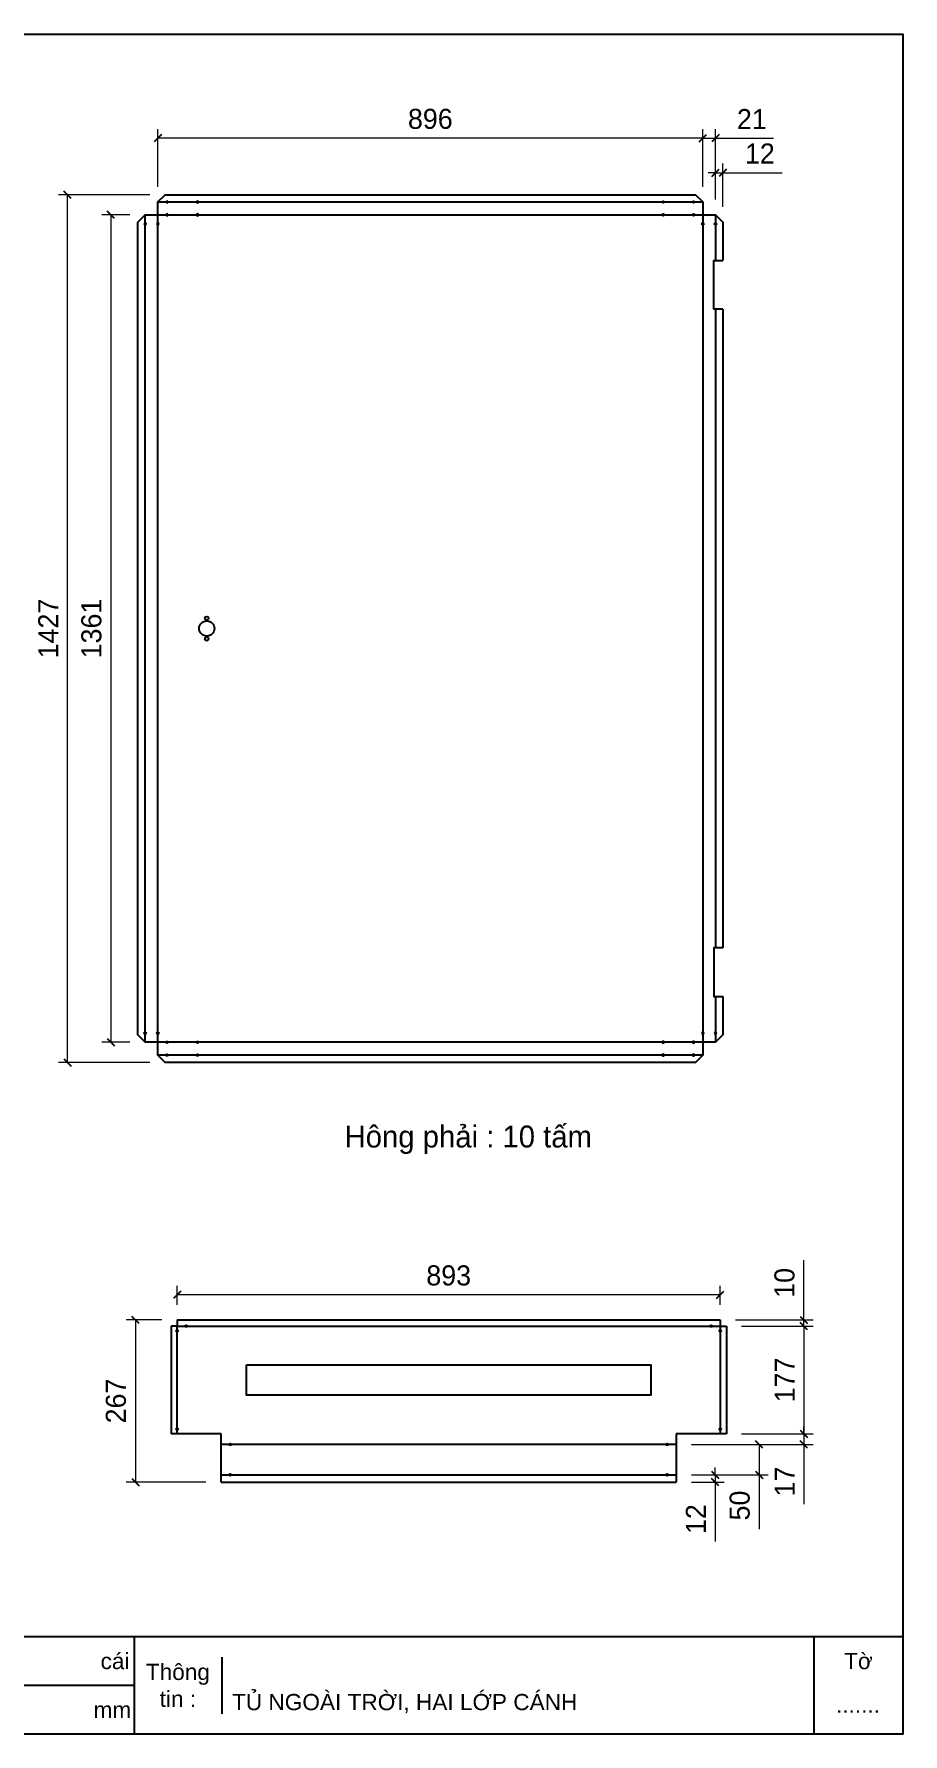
# Model space of a CAD drawing. Header units: millimetres. Extents: x 0 to 3953, y 0 to 2795.
# Drawn here: x 2524 to 3953, y 0 to 2795 of the extents above; entities that cross this region are included whole.
import ezdxf

# ---------------------------------------------------------------- set-up
doc = ezdxf.new("R2010")
doc.units = ezdxf.units.MM
doc.layers.add('CNC', color=7, linetype='Continuous')
doc.styles.add('Arial', font='arial.ttf')
doc.dimstyles.new('Dim-33', dxfattribs={"dimtxt": 33, "dimasz": 12, "dimexe": 15, "dimexo": 25, "dimgap": 15, "dimtad": 1, "dimdec": 0, "dimtxsty": 'Standard', "dimblk": 'OBLIQUE', "dimcen": 10, "dimclrd": 5, "dimclre": 5, "dimclrt": 3, "dimazin": 3, "dimtfac": 1, "dimtdec": 0, "dimtmove": 0, "dimatfit": 3, "dimldrblk": 'OPEN30', "dimlwd": 9, "dimlwe": 9})

# ---------------------------------------------------------------- blocks, each defined once
blk = doc.blocks.new('f3daunguoc')
at = {"layer": 'CNC', "color": 2, "lineweight": -3}
blk.add_circle((0, 0), 1.5, dxfattribs=at)
blk = doc.blocks.new('KHUNG CHUẨN')
at = {"color": 7}
for p, q in [((19889.2, -28535.2), (16919.2, -28535.2)), ((18939.2, -28535.2), (18939.2, -28655.2)), ((19779.2, -28535.2), (19779.2, -28655.2)), ((19047.6, -28560.2), (19047.6, -28630.2)), ((18939.2, -28595.2), (16919.2, -28595.2))]:
    blk.add_line(p, q, dxfattribs=at)
blk.add_lwpolyline([(16919.2, -26555.2), (19889.2, -26555.2), (19889.2, -28655.2), (16919.2, -28655.2)], close=True, dxfattribs=at)
at = {"color": 2, "char_height": 20, "style": 'Arial'}
for s, insert, width, attachment_point in [('cái', (18897.9, -28565.2), 63.517, 4), ('Tờ', (19834.2, -28565.2), 110, 5), ('Thông\\Ptin :', (18993.4, -28595.2), 108.311, 5), ('mm', (18889.2, -28625.2), 917.634, 4)]:
    blk.add_mtext(s, dxfattribs=dict(at, insert=insert, width=width, attachment_point=attachment_point))
at = {"color": 3, "style": 'Arial'}
for tag, p in [('#01', (17055.6, -28580.1)), ('#02', (17431.4, -28580.1)), ('#03', (18030.6, -28580.1)), ('#08', (18751.7, -28580.1)), ('#10', (19064.8, -28580.1)), ('#04', (17024.8, -28634.6)), ('#05', (17308.5, -28633)), ('#06', (17632.7, -28633.7)), ('#07', (18002, -28634.7)), ('#09', (18753.8, -28632.6)), ('#11', (19060.3, -28625.7)), ('#12', (19806.5, -28628.9))]:
    blk.add_attdef(tag, p, '', height=20, dxfattribs=at)
blk = doc.blocks.new('*D23')
at = {"color": 0, "linetype": 'ByBlock', "lineweight": -2}
for p, q in [((3638.8, 2561), (3650.8, 2573)), ((3662.8, 2573), (3650.8, 2561))]:
    blk.add_line(p, q, dxfattribs=at)
at = {"color": 5, "lineweight": 9, "ltscale": 3, "transparency": 16777216}
for p, q in [((3644.8, 2522.9), (3644.8, 2582)), ((3656.8, 2510.9), (3656.8, 2582)), ((3644.8, 2567), (3632.8, 2567)), ((3644.8, 2567), (3656.8, 2567)), ((3656.8, 2567), (3754.6, 2567))]:
    blk.add_line(p, q, dxfattribs=at)
at = {"layer": 'Defpoints', "color": 0, "ltscale": 3, "transparency": 16777216}
for p in [(3656.8, 2567), (3644.8, 2497.9), (3656.8, 2485.9)]:
    blk.add_point(p, dxfattribs=at)
at = {"color": 3, "ltscale": 3, "transparency": 16777216, "insert": (3717.7, 2598.6), "char_height": 33, "attachment_point": 5}
blk.add_mtext('12', dxfattribs=at)
blk = doc.blocks.new('_Oblique')
at = {"color": 0, "linetype": 'ByBlock', "lineweight": -2}
blk.add_line((-0.5, -0.5), (0.5, 0.5), dxfattribs=at)
blk = doc.blocks.new('_Open30')
at = {"color": 0, "linetype": 'ByBlock', "lineweight": -2}
for p, q in [((-1, 0.27), (0, 0)), ((0, 0), (-1, -0.27)), ((0, 0), (-1, 0))]:
    blk.add_line(p, q, dxfattribs=at)
blk = doc.blocks.new('*D24')
at = {"color": 0, "linetype": 'ByBlock', "lineweight": -2}
for p, q in [((3617.8, 2617.6), (3629.8, 2629.6)), ((3650.8, 2629.6), (3638.8, 2617.6))]:
    blk.add_line(p, q, dxfattribs=at)
at = {"color": 5, "lineweight": 9, "ltscale": 3, "transparency": 16777216}
for p, q in [((3623.8, 2543.9), (3623.8, 2638.6)), ((3644.8, 2522.9), (3644.8, 2638.6)), ((3623.8, 2623.6), (3611.8, 2623.6)), ((3623.8, 2623.6), (3644.8, 2623.6)), ((3644.8, 2623.6), (3740.2, 2623.6))]:
    blk.add_line(p, q, dxfattribs=at)
at = {"layer": 'Defpoints', "color": 0, "ltscale": 3, "transparency": 16777216}
for p in [(3644.8, 2623.6), (3623.8, 2518.9), (3644.8, 2497.9)]:
    blk.add_point(p, dxfattribs=at)
at = {"color": 3, "ltscale": 3, "transparency": 16777216, "insert": (3704.5, 2655.2), "char_height": 33, "attachment_point": 5}
blk.add_mtext('21', dxfattribs=at)
blk = doc.blocks.new('*D25')
at = {"color": 0, "linetype": 'ByBlock', "lineweight": -2}
for p, q in [((2733.8, 2629.6), (2721.8, 2617.6)), ((3617.8, 2617.6), (3629.8, 2629.6))]:
    blk.add_line(p, q, dxfattribs=at)
at = {"color": 5, "lineweight": 9, "ltscale": 3, "transparency": 16777216}
for p, q in [((2727.8, 2543.9), (2727.8, 2638.6)), ((3623.8, 2543.9), (3623.8, 2638.6)), ((3623.8, 2623.6), (2727.8, 2623.6))]:
    blk.add_line(p, q, dxfattribs=at)
at = {"layer": 'Defpoints', "color": 0, "ltscale": 3, "transparency": 16777216}
for p in [(2727.8, 2623.6), (2727.8, 2518.9), (3623.8, 2518.9)]:
    blk.add_point(p, dxfattribs=at)
at = {"color": 3, "ltscale": 3, "transparency": 16777216, "insert": (3175.8, 2655.4), "char_height": 33, "attachment_point": 5}
blk.add_mtext('896', dxfattribs=at)
blk = doc.blocks.new('*D26')
at = {"color": 5, "lineweight": 9, "ltscale": 3, "transparency": 16777216}
for p, q in [((2681.8, 2497.9), (2635.5, 2497.9)), ((2650.5, 2497.9), (2650.5, 1137.3)), ((2681.8, 1137.3), (2635.5, 1137.3))]:
    blk.add_line(p, q, dxfattribs=at)
at = {"color": 0, "linetype": 'ByBlock', "lineweight": -2}
for p, q in [((2656.5, 2491.9), (2644.5, 2503.9)), ((2644.5, 1143.3), (2656.5, 1131.3))]:
    blk.add_line(p, q, dxfattribs=at)
at = {"layer": 'Defpoints', "color": 0, "ltscale": 3, "transparency": 16777216}
for p in [(2706.8, 2497.9), (2650.5, 1137.3), (2706.8, 1137.3)]:
    blk.add_point(p, dxfattribs=at)
at = {"color": 3, "ltscale": 3, "transparency": 16777216, "insert": (2618.6, 1817.6), "char_height": 33, "attachment_point": 5, "rotation": 90}
blk.add_mtext('1361', dxfattribs=at)
blk = doc.blocks.new('*D27')
at = {"color": 5, "lineweight": 9, "ltscale": 3, "transparency": 16777216}
for p, q in [((2714.8, 2530.9), (2564.2, 2530.9)), ((2579.2, 1104.3), (2579.2, 2530.9)), ((2714.8, 1104.3), (2564.2, 1104.3))]:
    blk.add_line(p, q, dxfattribs=at)
at = {"color": 0, "linetype": 'ByBlock', "lineweight": -2}
for p, q in [((2585.2, 2524.9), (2573.2, 2536.9)), ((2573.2, 1110.3), (2585.2, 1098.3))]:
    blk.add_line(p, q, dxfattribs=at)
at = {"layer": 'Defpoints', "color": 0, "ltscale": 3, "transparency": 16777216}
for p in [(2579.2, 2530.9), (2739.8, 2530.9), (2739.8, 1104.3)]:
    blk.add_point(p, dxfattribs=at)
at = {"color": 3, "ltscale": 3, "transparency": 16777216, "insert": (2547.6, 1817.6), "char_height": 33, "attachment_point": 5, "rotation": 90}
blk.add_mtext('1427', dxfattribs=at)
blk = doc.blocks.new('*D43')
at = {"color": 5, "lineweight": 9, "ltscale": 3, "transparency": 16777216}
for p, q in [((3790.1, 680.7), (3790.1, 778.8)), ((3677.6, 680.7), (3805.1, 680.7)), ((3790.1, 670.7), (3790.1, 680.7)), ((3687.6, 670.7), (3805.1, 670.7)), ((3790.1, 670.7), (3790.1, 658.7))]:
    blk.add_line(p, q, dxfattribs=at)
at = {"color": 0, "linetype": 'ByBlock', "lineweight": -2}
for p, q in [((3784.1, 686.7), (3796.1, 674.7)), ((3796.1, 664.7), (3784.1, 676.7))]:
    blk.add_line(p, q, dxfattribs=at)
at = {"layer": 'Defpoints', "color": 0, "ltscale": 3, "transparency": 16777216}
for p in [(3652.6, 680.7), (3790.1, 680.7), (3662.6, 670.7)]:
    blk.add_point(p, dxfattribs=at)
at = {"color": 3, "ltscale": 3, "transparency": 16777216, "insert": (3758.3, 741.7), "char_height": 33, "attachment_point": 5, "rotation": 90}
blk.add_mtext('10', dxfattribs=at)
blk = doc.blocks.new('*D44')
at = {"color": 0, "linetype": 'ByBlock', "lineweight": -2}
for p, q in [((3796.1, 664.7), (3784.1, 676.7)), ((3784.1, 499.4), (3796.1, 487.4))]:
    blk.add_line(p, q, dxfattribs=at)
at = {"color": 5, "lineweight": 9, "ltscale": 3, "transparency": 16777216}
for p, q in [((3687.6, 670.7), (3805.1, 670.7)), ((3790.1, 670.7), (3790.1, 493.4)), ((3687.6, 493.4), (3805.1, 493.4))]:
    blk.add_line(p, q, dxfattribs=at)
at = {"layer": 'Defpoints', "color": 0, "ltscale": 3, "transparency": 16777216}
for p in [(3662.6, 670.7), (3662.6, 493.4), (3790.1, 493.4)]:
    blk.add_point(p, dxfattribs=at)
at = {"color": 3, "ltscale": 3, "transparency": 16777216, "insert": (3758.6, 582.1), "char_height": 33, "attachment_point": 5, "rotation": 90}
blk.add_mtext('177', dxfattribs=at)
blk = doc.blocks.new('*D45')
at = {"color": 0, "linetype": 'ByBlock', "lineweight": -2}
for p, q in [((2765.4, 727.9), (2753.4, 715.9)), ((3646.6, 715.9), (3658.6, 727.9))]:
    blk.add_line(p, q, dxfattribs=at)
at = {"color": 5, "lineweight": 9, "ltscale": 3, "transparency": 16777216}
for p, q in [((2759.4, 705.7), (2759.4, 736.9)), ((3652.6, 705.7), (3652.6, 736.9)), ((3652.6, 721.9), (2759.4, 721.9))]:
    blk.add_line(p, q, dxfattribs=at)
at = {"layer": 'Defpoints', "color": 0, "ltscale": 3, "transparency": 16777216}
for p in [(2759.4, 721.9), (2759.4, 680.7), (3652.6, 680.7)]:
    blk.add_point(p, dxfattribs=at)
at = {"color": 3, "ltscale": 3, "transparency": 16777216, "insert": (3206, 753.8), "char_height": 33, "attachment_point": 5}
blk.add_mtext('893', dxfattribs=at)
blk = doc.blocks.new('*D46')
at = {"color": 5, "lineweight": 9, "ltscale": 3, "transparency": 16777216}
for p, q in [((2734.4, 680.7), (2675.8, 680.7)), ((2690.8, 680.7), (2690.8, 414.2)), ((2806.8, 414.2), (2675.8, 414.2))]:
    blk.add_line(p, q, dxfattribs=at)
at = {"color": 0, "linetype": 'ByBlock', "lineweight": -2}
for p, q in [((2696.8, 674.7), (2684.8, 686.7)), ((2684.8, 420.2), (2696.8, 408.2))]:
    blk.add_line(p, q, dxfattribs=at)
at = {"layer": 'Defpoints', "color": 0, "ltscale": 3, "transparency": 16777216}
for p in [(2759.4, 680.7), (2690.8, 414.2), (2831.8, 414.2)]:
    blk.add_point(p, dxfattribs=at)
at = {"color": 3, "ltscale": 3, "transparency": 16777216, "insert": (2658.9, 547.5), "char_height": 33, "attachment_point": 5, "rotation": 90}
blk.add_mtext('267', dxfattribs=at)
blk = doc.blocks.new('*D47')
at = {"color": 5, "lineweight": 9, "ltscale": 3, "transparency": 16777216}
for p, q in [((3790.1, 493.4), (3790.1, 505.4)), ((3605.2, 476.2), (3805.1, 476.2)), ((3687.6, 493.4), (3805.1, 493.4)), ((3790.1, 493.4), (3790.1, 476.2)), ((3790.1, 476.2), (3790.1, 378))]:
    blk.add_line(p, q, dxfattribs=at)
at = {"color": 0, "linetype": 'ByBlock', "lineweight": -2}
for p, q in [((3784.1, 499.4), (3796.1, 487.4)), ((3796.1, 470.2), (3784.1, 482.2))]:
    blk.add_line(p, q, dxfattribs=at)
at = {"layer": 'Defpoints', "color": 0, "ltscale": 3, "transparency": 16777216}
for p in [(3580.2, 476.2), (3662.6, 493.4), (3790.1, 476.2)]:
    blk.add_point(p, dxfattribs=at)
at = {"color": 3, "ltscale": 3, "transparency": 16777216, "insert": (3758.6, 415.1), "char_height": 33, "attachment_point": 5, "rotation": 90}
blk.add_mtext('17', dxfattribs=at)
blk = doc.blocks.new('*D48')
at = {"color": 5, "lineweight": 9, "ltscale": 3, "transparency": 16777216}
for p, q in [((3605.2, 476.2), (3731.5, 476.2)), ((3716.5, 476.2), (3716.5, 426.2)), ((3605.2, 426.2), (3731.5, 426.2)), ((3716.5, 426.2), (3716.5, 337))]:
    blk.add_line(p, q, dxfattribs=at)
at = {"color": 0, "linetype": 'ByBlock', "lineweight": -2}
for p, q in [((3722.5, 470.2), (3710.5, 482.2)), ((3710.5, 432.2), (3722.5, 420.2))]:
    blk.add_line(p, q, dxfattribs=at)
at = {"layer": 'Defpoints', "color": 0, "ltscale": 3, "transparency": 16777216}
for p in [(3580.2, 476.2), (3580.2, 426.2), (3716.5, 426.2)]:
    blk.add_point(p, dxfattribs=at)
at = {"color": 3, "ltscale": 3, "transparency": 16777216, "insert": (3684.7, 375.6), "char_height": 33, "attachment_point": 5, "rotation": 90}
blk.add_mtext('50', dxfattribs=at)
blk = doc.blocks.new('*D49')
at = {"color": 5, "lineweight": 9, "ltscale": 3, "transparency": 16777216}
for p, q in [((3605.2, 426.2), (3659, 426.2)), ((3644, 426.2), (3644, 438.2)), ((3644, 426.2), (3644, 414.2)), ((3605.2, 414.2), (3659, 414.2)), ((3644, 414.2), (3644, 316.4))]:
    blk.add_line(p, q, dxfattribs=at)
at = {"color": 0, "linetype": 'ByBlock', "lineweight": -2}
for p, q in [((3638, 432.2), (3650, 420.2)), ((3650, 408.2), (3638, 420.2))]:
    blk.add_line(p, q, dxfattribs=at)
at = {"layer": 'Defpoints', "color": 0, "ltscale": 3, "transparency": 16777216}
for p in [(3580.2, 426.2), (3580.2, 414.2), (3644, 414.2)]:
    blk.add_point(p, dxfattribs=at)
at = {"color": 3, "ltscale": 3, "transparency": 16777216, "insert": (3612.5, 353.3), "char_height": 33, "attachment_point": 5, "rotation": 90}
blk.add_mtext('12', dxfattribs=at)

msp = doc.modelspace()

# ---------------------------------------------------------------- linework, layer by layer
at = {"ltscale": 3}
for p, q in [((2759.4, 680.7), (3652.6, 680.7)), ((2749.4, 670.7), (2749.4, 493.4)), ((2759.4, 493.4), (2759.4, 670.7)), ((2759.4, 670.7), (3652.6, 670.7)), ((3652.6, 670.7), (3652.6, 493.4)), ((3662.6, 670.7), (3662.6, 493.4)), ((2831.8, 493.4), (2749.4, 493.4)), ((2831.8, 414.2), (2831.8, 493.4)), ((3580.2, 476.2), (2831.8, 476.2)), ((3662.6, 493.4), (3580.2, 493.4)), ((3580.2, 493.4), (3580.2, 414.2)), ((2831.8, 426.2), (3580.2, 426.2)), ((2831.8, 414.2), (3580.2, 414.2))]:
    msp.add_line(p, q, dxfattribs=at)
at = {"color": 7}
for points in [[(3656.8, 1212.6), (3656.8, 1149.3), (3644.8, 1137.3), (3623.8, 1137.3), (3623.8, 1116.3), (3611.8, 1104.3), (2739.8, 1104.3), (2727.8, 1116.3), (2727.8, 1137.3), (2706.8, 1137.3), (2694.8, 1149.3), (2694.8, 2485.9), (2706.8, 2497.9), (2727.8, 2497.9), (2727.8, 2518.9), (2739.8, 2530.9), (3611.8, 2530.9), (3623.8, 2518.9), (3623.8, 2497.9), (3644.8, 2497.9), (3656.8, 2485.9), (3656.8, 2422.6)], [(2727.8, 2518.9), (3623.8, 2518.9)], [(2706.8, 1137.3), (2706.8, 2497.9)], [(3644.8, 2497.9), (3644.8, 2422.6)], [(3644.8, 2342.6), (3644.8, 1292.6)], [(3656.8, 2342.6), (3656.8, 1292.6)], [(3644.8, 1212.6), (3644.8, 1137.3)], [(3623.8, 1116.3), (2727.8, 1116.3)]]:
    msp.add_lwpolyline(points, dxfattribs=at)
msp.add_lwpolyline([(2727.8, 2497.9), (3623.8, 2497.9), (3623.8, 1137.3), (2727.8, 1137.3)], close=True, dxfattribs=at)
at = {"color": 2}
for points in [[(3656.8, 2342.6), (3641.8, 2342.6), (3641.8, 2422.6), (3656.8, 2422.6)], [(3656.8, 1292.6), (3641.8, 1292.6), (3641.8, 1212.6), (3656.8, 1212.6)]]:
    msp.add_lwpolyline(points, dxfattribs=at)
at = {"ltscale": 3}
for points in [[(2759.4, 680.7), (2759.4, 670.7), (2749.4, 670.7)], [(3652.6, 680.7), (3652.6, 670.7), (3662.6, 670.7)]]:
    msp.add_lwpolyline(points, dxfattribs=at)
at = {"color": 2, "ltscale": 3}
msp.add_lwpolyline([(2873.6, 607.1), (3538.4, 607.1), (3538.4, 557.1), (2873.6, 557.1)], close=True, dxfattribs=at)
at = {"color": 2}
for centre, radius in [((2808.2, 1817.6), 12.5), ((2808.2, 1834.6), 3), ((2808.2, 1800.6), 3)]:
    msp.add_circle(centre, radius, dxfattribs=at)
at = {"color": 2, "ltscale": 3}
for centre in [(2774.4, 670.7), (3637.6, 670.7), (2759.4, 662.8), (3652.6, 662.8), (2759.4, 501.3), (2846.8, 476.2), (3565.2, 476.2), (3652.6, 501.3), (2846.8, 426.2), (3565.2, 426.2)]:
    msp.add_circle(centre, 1.5, dxfattribs=at)

# ---------------------------------------------------------------- block references
at = {"color": 3}
ref = msp.add_blockref('KHUNG CHUẨN', (-22519.5, 38140), dxfattribs=dict(at, xscale=1.330999999991036, yscale=1.330999999991036, zscale=1.330999999991036))
ref.add_attrib('#11', 'TỦ NGOÀI TRỜI, HAI LỚP CÁNH', (2849.7, 39.2), dxfattribs={"color": 3, "height": 26.62, "style": 'Arial'})
ref.add_attrib('#12', '.......', (3842.9, 34.9), dxfattribs={"color": 3, "height": 26.62, "style": 'Arial'})
at = {"lineweight": -3, "xscale": -1, "rotation": 180}
for p in [(2742.8, 2518.9), (2792.8, 2518.9), (2742.8, 2497.9), (2792.8, 2497.9), (2706.8, 2482.9), (2727.8, 2482.9)]:
    msp.add_blockref('f3daunguoc', p, dxfattribs=at)
at = {"lineweight": -3, "rotation": 180}
for p in [(3558.8, 2518.9), (3608.8, 2518.9), (3558.8, 2497.9), (3608.8, 2497.9), (3623.8, 2482.9), (3644.8, 2482.9)]:
    msp.add_blockref('f3daunguoc', p, dxfattribs=at)
at = {"lineweight": -3}
for p in [(2706.8, 1152.3), (2727.8, 1152.3), (2742.8, 1137.3), (2792.8, 1137.3), (2742.8, 1116.3), (2792.8, 1116.3)]:
    msp.add_blockref('f3daunguoc', p, dxfattribs=at)
at = {"lineweight": -3, "xscale": -1}
for p in [(3623.8, 1152.3), (3644.8, 1152.3), (3558.8, 1137.3), (3608.8, 1137.3), (3558.8, 1116.3), (3608.8, 1116.3)]:
    msp.add_blockref('f3daunguoc', p, dxfattribs=at)

# ---------------------------------------------------------------- texts
at = {"color": 2, "insert": (3238.2, 976.9), "char_height": 36, "width": 775, "attachment_point": 5}
msp.add_mtext('Hông phải : 10 tấm', dxfattribs=at)

# ---------------------------------------------------------------- dimensions: what is measured, and where the dimension line sits
at = {"ltscale": 3}
for base, p1, p2, picture, middle in [((2727.8, 2623.6), (3623.8, 2518.9), (2727.8, 2518.9), '*D25', (3175.8, 2655.4)), ((3644.8, 2623.6), (3623.8, 2518.9), (3644.8, 2497.9), '*D24', (3704.5, 2655.2)), ((3656.8, 2567), (3644.8, 2497.9), (3656.8, 2485.9), '*D23', (3717.7, 2598.6)), ((2759.4, 721.9), (3652.6, 680.7), (2759.4, 680.7), '*D45', (3206, 753.8))]:
    dim = msp.add_linear_dim(base=base, p1=p1, p2=p2, dimstyle='Dim-33', dxfattribs=at)
    dim.commit()
    dim.dimension.update_dxf_attribs({"geometry": picture, "text_midpoint": middle})
for base, p1, p2, picture, middle in [((2579.2, 2530.9), (2739.8, 1104.3), (2739.8, 2530.9), '*D27', (2547.6, 1817.6)), ((2650.5, 1137.3), (2706.8, 2497.9), (2706.8, 1137.3), '*D26', (2618.6, 1817.6)), ((3790.1, 680.7), (3662.6, 670.7), (3652.6, 680.7), '*D43', (3758.3, 741.7)), ((2690.7845104, 414.2002748), (2759.3947397, 680.7002748), (2831.7947397, 414.2002748), '*D46', (2658.9356018, 547.4502748)), ((3790.1, 493.4), (3662.6, 670.7), (3662.6, 493.4), '*D44', (3758.6, 582.1)), ((3790.1, 476.2), (3662.6, 493.4), (3580.2, 476.2), '*D47', (3758.6, 415.1)), ((3716.5, 426.2), (3580.2, 476.2), (3580.2, 426.2), '*D48', (3684.7, 375.6)), ((3644, 414.2), (3580.2, 426.2), (3580.2, 414.2), '*D49', (3612.5, 353.3))]:
    dim = msp.add_linear_dim(base=base, p1=p1, p2=p2, angle=90, dimstyle='Dim-33', dxfattribs=at)
    dim.commit()
    dim.dimension.update_dxf_attribs({"geometry": picture, "text_midpoint": middle})

doc.saveas('drawing.dxf')
